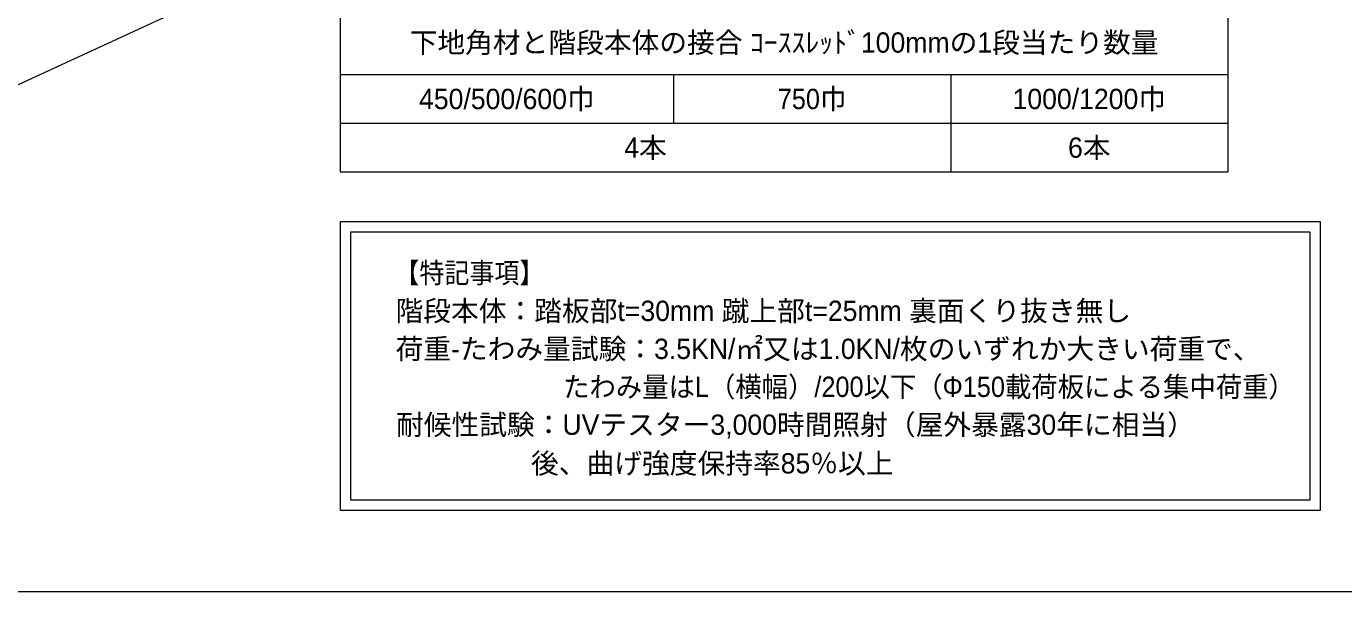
# Model space of a CAD drawing. Units: millimetres at full size, sheet at 1:20; details may follow other scales. Extents: x 200 to 8200, y 186 to 5740.
# Drawn here: x 3671 to 6236, y 200 to 1301 of the extents above; entities that cross this region are included whole.
import ezdxf
from ezdxf.enums import TextEntityAlignment as Align

# ---------------------------------------------------------------- set-up
doc = ezdxf.new("R2010")
doc.units = ezdxf.units.MM
doc.header["$LTSCALE"] = 20
for name, color, linetype, lineweight in [('図面枠-A3', 7, 'Continuous', 20), ('寸法', 7, 'Continuous', 13), ('特記事項', 7, 'Continuous', 15), ('表', 7, 'Continuous', 15)]:
    doc.layers.add(name, color=color, linetype=linetype, lineweight=lineweight)
doc.styles.add('ＭＳ Ｐゴシック', font='')
doc.styles.get('ＭＳ Ｐゴシック').set_extended_font_data('MS PGothic')

msp = doc.modelspace()

# ---------------------------------------------------------------- linework, layer by layer
at = {"layer": '図面枠-A3'}
msp.add_lwpolyline([(200, 200), (8200, 200), (8200, 5740), (200, 5740)], close=True, dxfattribs=at)
at = {"layer": '寸法', "lineweight": 18}
msp.add_line((2332.03, 575.78), (4147.55, 1414.75), dxfattribs=at)
at = {"layer": '特記事項'}
for points in [[(4282.41, 358.95), (6190.3, 358.95), (6190.3, 920), (4282.41, 920)], [(4302.41, 378.95), (6170.3, 378.95), (6170.3, 900), (4302.41, 900)]]:
    msp.add_lwpolyline(points, close=True, dxfattribs=at)
at = {"layer": '表'}
for p, q in [((4282.41, 1676.52), (4282.41, 1017.31)), ((6010.3, 1676.52), (6010.3, 1017.31)), ((4282.41, 1206.78), (6010.3, 1206.78)), ((4930.86, 1206.78), (4930.86, 1112.04)), ((5470.58, 1206.78), (5470.58, 1017.31)), ((4282.41, 1112.04), (6010.3, 1112.04)), ((4282.41, 1017.31), (6010.3, 1017.31))]:
    msp.add_line(p, q, dxfattribs=at)

# ---------------------------------------------------------------- texts
at = {"layer": '特記事項', "style": 'ＭＳ Ｐゴシック'}
for s, width, p in [('【特記事項】', 0.9, (4387.88, 789.04)), ('\u3000\u3000\u3000\u3000\u3000\u3000 たわみ量はL（横幅）/200以下（Φ150載荷板による集中荷重）', 0.95, (4394.7, 567.22))]:
    msp.add_text(s, height=39.59, dxfattribs=dict(at, width=width)).set_placement(p, align=Align.BOTTOM_LEFT)
for s, p in [('階段本体：踏板部t=30mm 蹴上部t=25mm 裏面くり抜き無し', (4389.93, 715.1)), ('荷重-たわみ量試験：3.5KN/㎡又は1.0KN/枚のいずれか大きい荷重で、', (4389.93, 641.16)), ('耐候性試験：UVテスター3,000時間照射（屋外暴露30年に相当）', (4390.84, 493.51)), ('                  後、曲げ強度保持率85％以上', (4394.7, 418.2))]:
    msp.add_text(s, height=39.59, dxfattribs=at).set_placement(p, align=Align.BOTTOM_LEFT)
at = {"layer": '表', "style": 'ＭＳ Ｐゴシック'}
for s, p in [('下地角材と階段本体の接合 ｺｰｽｽﾚｯﾄﾞ100mmの1段当たり数量', (5146.36, 1269.28)), ('450/500/600巾', (4606.64, 1159.41)), ('1000/1200巾', (5740.44, 1159.41)), ('4本', (4876.5, 1064.68)), ('6本', (5740.44, 1064.68))]:
    msp.add_text(s, height=39.59, dxfattribs=at).set_placement(p, align=Align.MIDDLE_CENTER)
at = {"layer": '表', "style": 'ＭＳ Ｐゴシック', "width": 0.95}
msp.add_text('750巾', height=39.59, dxfattribs=at).set_placement((5200.72, 1159.41), align=Align.MIDDLE_CENTER)

doc.saveas('drawing.dxf')
